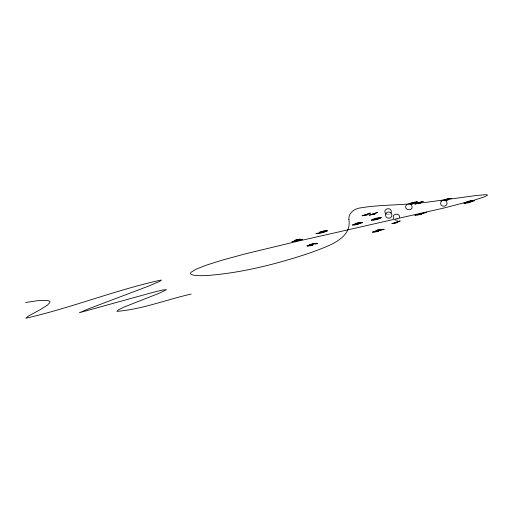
<?xml version="1.0" encoding="UTF-8"?>
<svg xmlns="http://www.w3.org/2000/svg" width="513" height="513" viewBox="0 0 513 513"><rect width="100%" height="100%" fill="white"/><g stroke="black" fill="none" stroke-linecap="round" stroke-linejoin="round"><path stroke-width="0.38" stroke-dasharray="2.56 1.92" d="M389.604 214.575L386.853 214.665"/><path stroke-width="0.77" d="M391.002 213.107C393.15 206.04 381.172 208.361 386.052 214.139M440.917 201.801C438.75 208.746 450.581 206.675 445.951 200.859M406.578 204.668C402.205 210.471 414.504 212.055 411.67 205.315M409.618 203.898L410.56 203.526A22.841 2.943 -11.1 0 1 411.202 203.295L416.485 202.212L415.03 202.911A22.469 2.892 -11.1 0 1 414.389 203.142L410.124 204.257M444.361 199.935L444.425 199.916A3.283 0.423 -11.1 0 1 445.553 199.685L445.97 199.608A3.245 0.417 -11.1 0 1 447.317 199.422L447.984 199.377A3.2 0.41 -11.1 0 1 448.503 199.39L448.612 199.416A3.713 0.481 -11.1 0 1 448.734 199.48A3.476 0.449 -11.1 0 1 448.663 199.64L446.252 200.5A3.578 0.462 -11.1 0 1 445.194 200.743M416.005 202.872L417.806 202.013A3.456 0.442 -11.1 0 0 417.8 201.93A3.136 0.404 -11.1 0 0 417.204 201.84L416.671 201.872M367.244 214.838L368.11 214.53A9.907 1.276 -11.1 0 0 366.474 214.8A7.695 0.994 -11.1 0 0 364.801 215.107L370.501 213.062L362.075 215.781L362.794 215.723A7.317 0.943 -11.1 0 1 367.205 214.864M374.298 214.235L375.157 213.927A9.907 1.276 -11.1 0 0 373.528 214.19A7.695 0.994 -11.1 0 0 371.854 214.505L377.555 212.459L369.123 215.178L369.841 215.12A7.317 0.943 -11.1 0 1 374.253 214.261M397.004 222.706L397.87 222.398A9.907 1.276 -11.1 0 0 396.241 222.661A7.695 0.994 -11.1 0 0 394.568 222.969L400.262 220.923L391.836 223.649L392.554 223.585A7.317 0.943 -11.1 0 1 396.966 222.732M312.058 244.848L312.962 244.554L311.192 244.579L315.899 243.617M443.412 200.32L447.285 199.762M397.524 220.109L395.145 220.071M413.632 203.661L413.35 203.738A4.373 0.564 -11.1 0 1 411.285 204.238A3.495 0.449 -11.1 0 1 410.099 204.43M191.054 294.077C166.469 299.65 142.056 309.301 116.945 311.378L118.272 309.961L124.204 307.018L159.319 293.205L166.507 289.653L162.236 290.082L151.495 292.769L79.451 312.686L89.127 308.614L148.27 286.222L159.479 281.451L161.172 280.457L161.133 280.034C115.387 290.044 71.365 307.915 25.791 318.227L28.439 316.046L40.437 309.531L47.51 305.055L49.864 302.561L49.908 301.593L49.024 300.868C41.284 299.342 33.351 301.58 25.65 302.433M353.906 224.508L352.2 224.925A2.963 0.378 -11.1 0 0 352.495 225.092L354.605 224.931A3.45 0.442 -11.1 0 0 355.785 224.732L362.39 222.616A3.623 0.468 -11.1 0 0 362.447 222.43L362.37 222.392M325.563 231.331L326.813 231.203A3.655 0.468 -11.1 0 0 327.429 230.741M426.617 212.267L425.476 212.363A15.377 1.981 -11.1 0 1 423.052 213.119A19.609 2.527 -11.1 0 1 418.948 214.203A16.814 2.167 -11.1 0 1 415.524 214.992L414.825 215.242L421.558 214.428L417.114 214.812A16.73 2.155 -11.1 0 0 420.615 213.985M380.325 217.525L380.858 217.499A3.136 0.404 -11.1 0 1 381.454 217.589A3.456 0.442 -11.1 0 1 381.46 217.666L379.658 218.532A12.863 1.654 -11.1 0 1 377.305 219.314L377.004 219.397A4.373 0.564 -11.1 0 1 374.939 219.891A3.495 0.449 -11.1 0 1 371.745 220.218M464.99 203.238L465.118 203.231A5.072 0.654 -11.1 0 0 465.695 203.18A3.399 0.436 -11.1 0 0 467.837 202.853A2.796 0.359 -11.1 0 0 470.504 201.994A2.796 0.359 -11.1 0 0 470.12 201.859M361.126 222.687L358.529 222.937A3.02 0.391 -11.1 0 0 356.272 223.771L358.754 223.565A3.059 0.391 -11.1 0 0 360.985 222.828M325.992 231.01L323.344 231.273A3.193 0.41 -11.1 0 0 321.516 231.786A2.815 0.366 -11.1 0 0 320.772 232.184M393.651 218.673C391.015 213.716 400.198 212.093 399.569 217.57M415.966 202.879A12.863 1.654 -11.1 0 1 413.658 203.655M416.646 201.878A3.456 0.442 -11.1 0 0 414.305 202.193A4.412 0.571 -11.1 0 0 412.119 202.738M408.726 203.911A12.318 1.584 -11.1 0 1 412.138 202.738M407.771 204.43A6.002 0.776 -11.1 0 1 408.085 204.193M444.995 200.596A3.11 0.398 -11.1 0 0 446.733 200.096A2.655 0.34 -11.1 0 0 447.323 199.756M441.885 201.199A3.738 0.481 -11.1 0 1 441.334 201.179L441.244 201.167A3.649 0.468 -11.1 0 1 441.058 201.051L447.868 198.781A3.591 0.462 -11.1 0 1 449.003 198.602L451.042 198.448A2.911 0.372 -11.1 0 1 451.331 198.614L448.272 198.877A2.559 0.327 -11.1 0 0 447.06 199.127A6.278 0.808 -11.1 0 0 444.591 199.871M474.224 200.609A3.296 0.423 -11.1 0 1 473.172 201.224A3.296 0.423 -11.1 0 1 469.946 201.923M474.358 200.577A3.642 0.468 -11.1 0 0 473.544 200.493L473.14 200.512A5.63 0.725 -11.1 0 0 472.479 200.57L472.14 200.609A3.713 0.481 -11.1 0 0 470.017 200.949A3.411 0.436 -11.1 0 0 466.875 201.968A3.258 0.417 -11.1 0 0 467.484 202.103M467.458 202.116A2.809 0.359 -11.1 0 0 465.881 202.398A2.745 0.353 -11.1 0 0 464.156 203.148M465.002 203.231A3.347 0.43 -11.1 0 1 464.021 203.174M420.622 213.985A17.846 2.296 -11.1 0 0 424.123 213.049A15.159 1.956 -11.1 0 0 426.643 212.26M362.383 222.398A3.623 0.468 -11.1 0 0 361.896 222.341L360.402 222.443A3.405 0.436 -11.1 0 0 358.068 222.854L357.593 222.963A4.553 0.584 -11.1 0 0 355.881 223.456L354.951 223.841A3.488 0.449 -11.1 0 0 354.733 224.021L355.022 224.149A3.161 0.404 -11.1 0 0 355.528 224.168L356.022 224.136A3.488 0.449 -11.1 0 0 357.484 223.944A3.123 0.404 -11.1 0 0 358.318 223.79L359.196 223.597A9.388 1.212 -11.1 0 1 357.555 224.136L357.426 224.168A3.803 0.487 -11.1 0 1 357.086 224.258A3.367 0.436 -11.1 0 1 355.387 224.643L353.592 224.771A2.886 0.372 -11.1 0 1 353.944 224.502M327.384 230.715A3.655 0.468 -11.1 0 0 326.204 230.677A5.419 0.699 -11.1 0 0 325.736 230.735L324.96 230.824A3.61 0.468 -11.1 0 0 323.094 231.145L322.658 231.241A4.514 0.584 -11.1 0 0 320.009 232.004A3.706 0.475 -11.1 0 0 320.805 232.517A3.944 0.507 -11.1 0 0 322.869 232.209L315.944 233.575L320.458 233.191L325.075 231.767L322.953 232.062A2.559 0.327 -11.1 0 1 320.837 232.171M326.044 230.997A2.918 0.378 -11.1 0 1 325.531 231.331M317.297 243.354A3.713 0.481 -11.1 0 1 316.681 243.816L315.457 243.957A3.508 0.449 -11.1 0 0 315.97 243.604M317.31 243.354A3.835 0.494 -11.1 0 0 315.841 243.335A5.258 0.68 -11.1 0 0 315.521 243.361A4.033 0.519 -11.1 0 0 312.808 243.79M312.815 243.79A3.636 0.468 -11.1 0 0 310.5 244.412A3.219 0.417 -11.1 0 0 309.749 244.797M309.762 244.797A2.822 0.366 -11.1 0 0 310.429 244.906A2.789 0.359 -11.1 0 0 307.024 245.868M307.351 246.022A3.014 0.391 -11.1 0 1 307.075 245.855M307.396 246.009A3.777 0.487 -11.1 0 0 310.756 245.669A3.854 0.494 -11.1 0 0 313.052 245.086L308.416 245.714L308.82 245.451A2.494 0.321 -11.1 0 1 308.98 245.4L310.307 245.073A3.052 0.391 -11.1 0 1 311.885 244.861M380.3 217.531A3.456 0.442 -11.1 0 0 377.959 217.852A4.412 0.571 -11.1 0 0 375.772 218.391A12.318 1.584 -11.1 0 0 372.053 219.718M371.989 219.724A6.002 0.776 -11.1 0 0 371.425 220.09A3.2 0.41 -11.1 0 0 371.675 220.237M348.898 219.455C351.828 236.756 332.469 244.425 319.509 249.382A142.582 18.365 -11.1 0 1 307.107 253.877C275.443 264.291 242.822 272.518 209.528 275.321A60.226 7.759 -11.1 0 1 197.281 275.596L193.311 275.141L191.028 274.282A52.993 6.823 -11.1 0 1 191.182 272.211L196.107 269.178L206.354 265.15L222.462 260.085L244.964 253.948L296.854 241.437L444.001 208.002L474.301 200.128L483.714 197.12L487.324 195.325A11.113 1.43 -11.1 0 0 485.773 194.671L476.808 195.434L427.765 202.116A113.931 14.672 -11.1 0 1 412.516 203.642C395.324 205.315 377.927 204.976 360.863 207.829C354.81 208.438 348.289 212.664 348.898 219.455M468.228 201.776L470.883 201.596A2.552 0.327 -11.1 0 0 472.928 200.936L470.799 200.974L468.228 201.776M373.624 231.793L378.793 231.132L377.76 231.44A3.181 0.41 -11.1 0 1 376.343 231.767A3.642 0.468 -11.1 0 1 374.4 232.068L374.067 232.107A6.079 0.782 -11.1 0 1 373.586 232.152L372.919 232.184A3.354 0.43 -11.1 0 1 372.278 232.126L375.651 230.94A16.506 2.129 -11.1 0 1 377.279 230.606L380.171 230.036A11.004 1.417 -11.1 0 0 380.781 229.907L380.851 229.895A4.694 0.603 -11.1 0 0 381.807 229.683L377.356 230.061L384.211 229.24A2.597 0.333 -11.1 0 1 383.461 229.478A5.463 0.705 -11.1 0 1 381.762 229.882A16.172 2.084 -11.1 0 1 379.197 230.401A28.863 3.719 -11.1 0 0 377.087 230.824L373.637 231.78M380.139 217.884L378.684 218.564A22.469 2.892 -11.1 0 1 378.043 218.801L372.778 219.897L374.214 219.186A22.841 2.943 -11.1 0 1 374.856 218.948L380.139 217.884M385.853 213.754C383.98 217.454 390.04 220.128 391.599 216.448C393.471 212.741 387.418 210.074 385.853 213.754M465.4 202.866L469.151 202.16L465.419 202.84M296.206 239.917L295.392 240.206L296.617 240.103L291.897 241.803L302.484 239.379L298.547 239.712L300.291 239.09L296.206 239.917M297.726 240.007L294.443 241.187L300.567 239.763L297.726 240.007M422.199 201.429L414.889 204.059L415.607 203.994A7.317 0.943 -11.1 0 1 420.012 203.142L420.923 202.802A9.907 1.276 -11.1 0 0 419.288 203.071A7.695 0.994 -11.1 0 0 417.614 203.379L423.315 201.333L422.199 201.429"/></g></svg>
